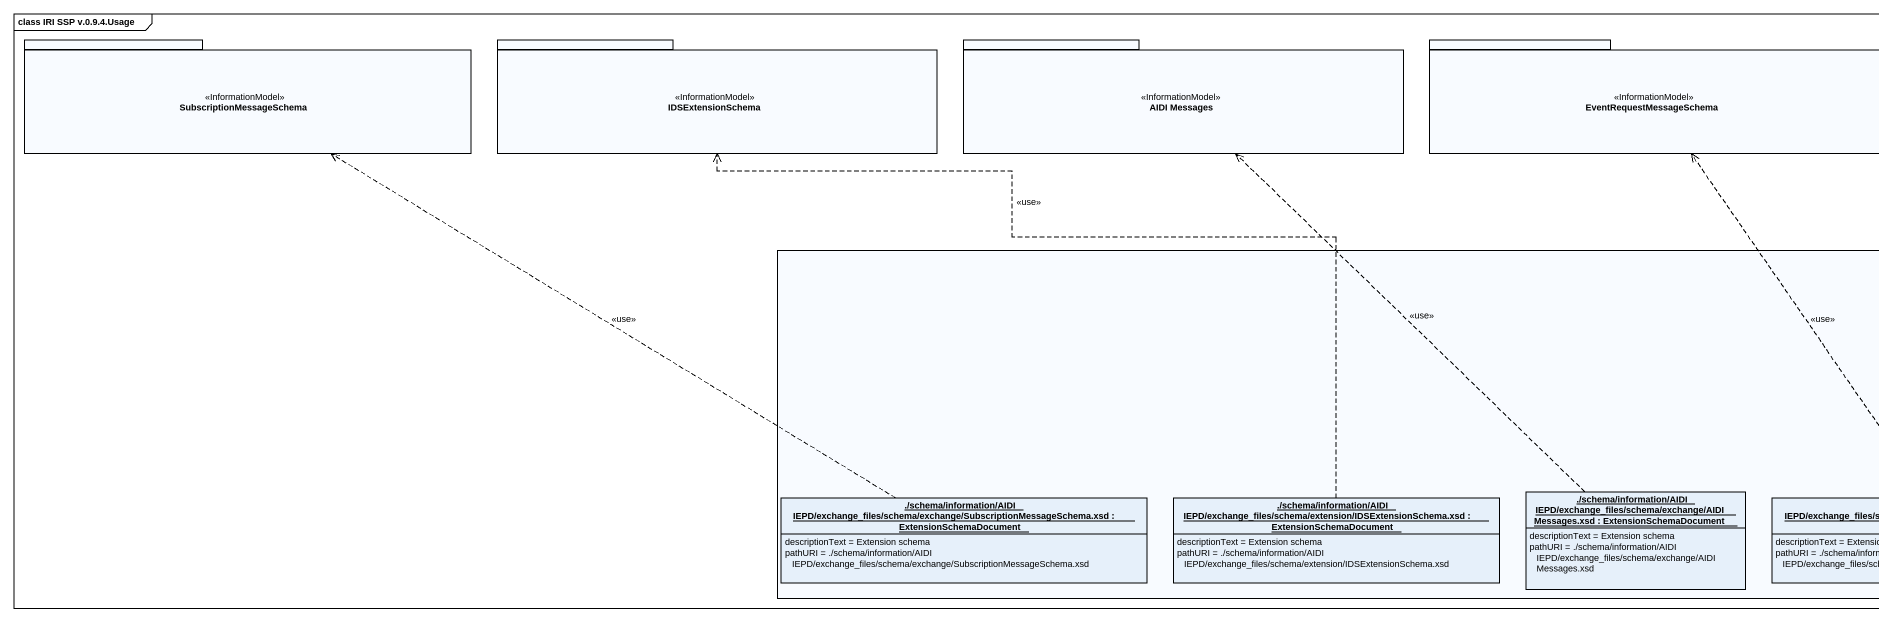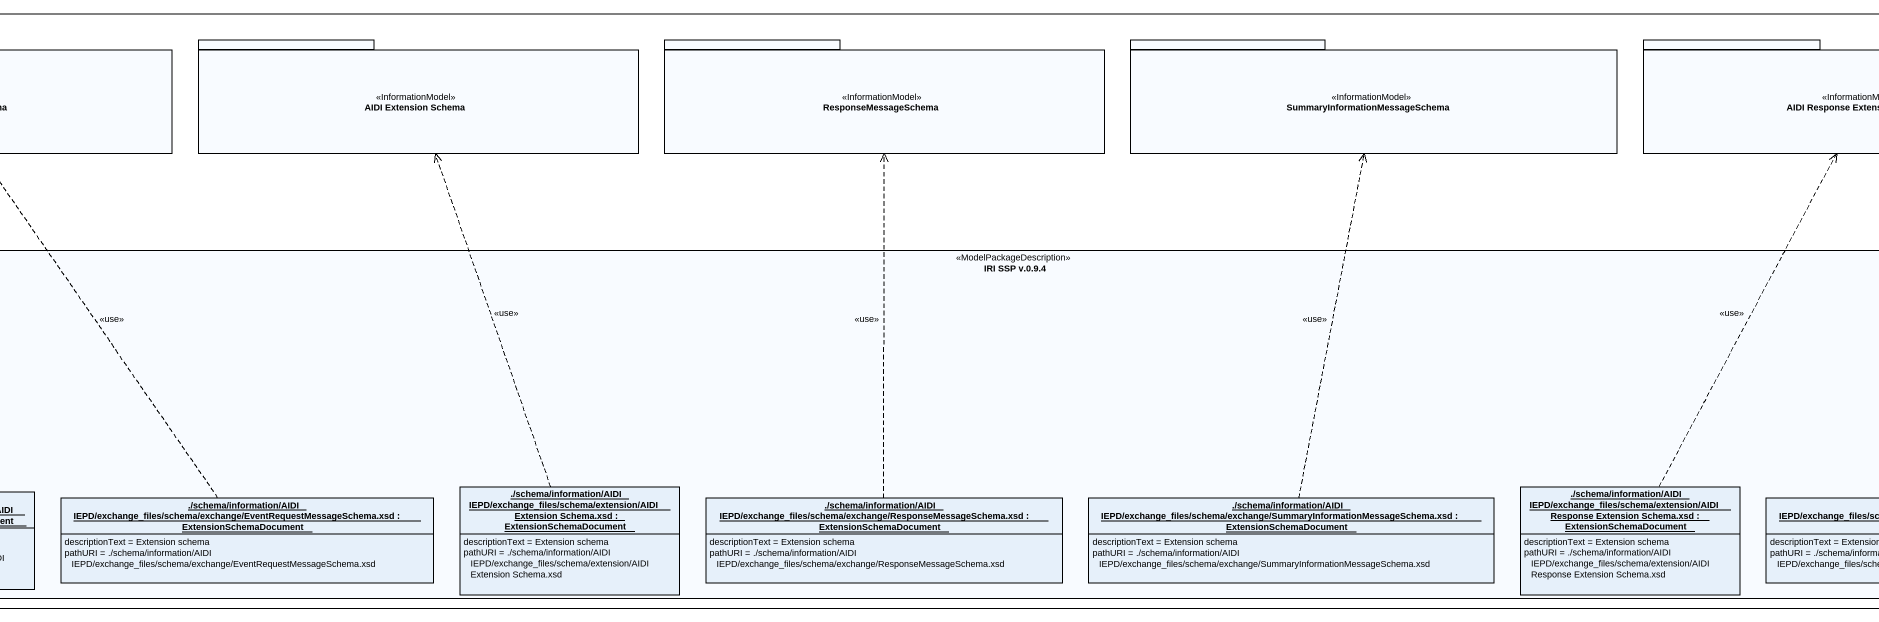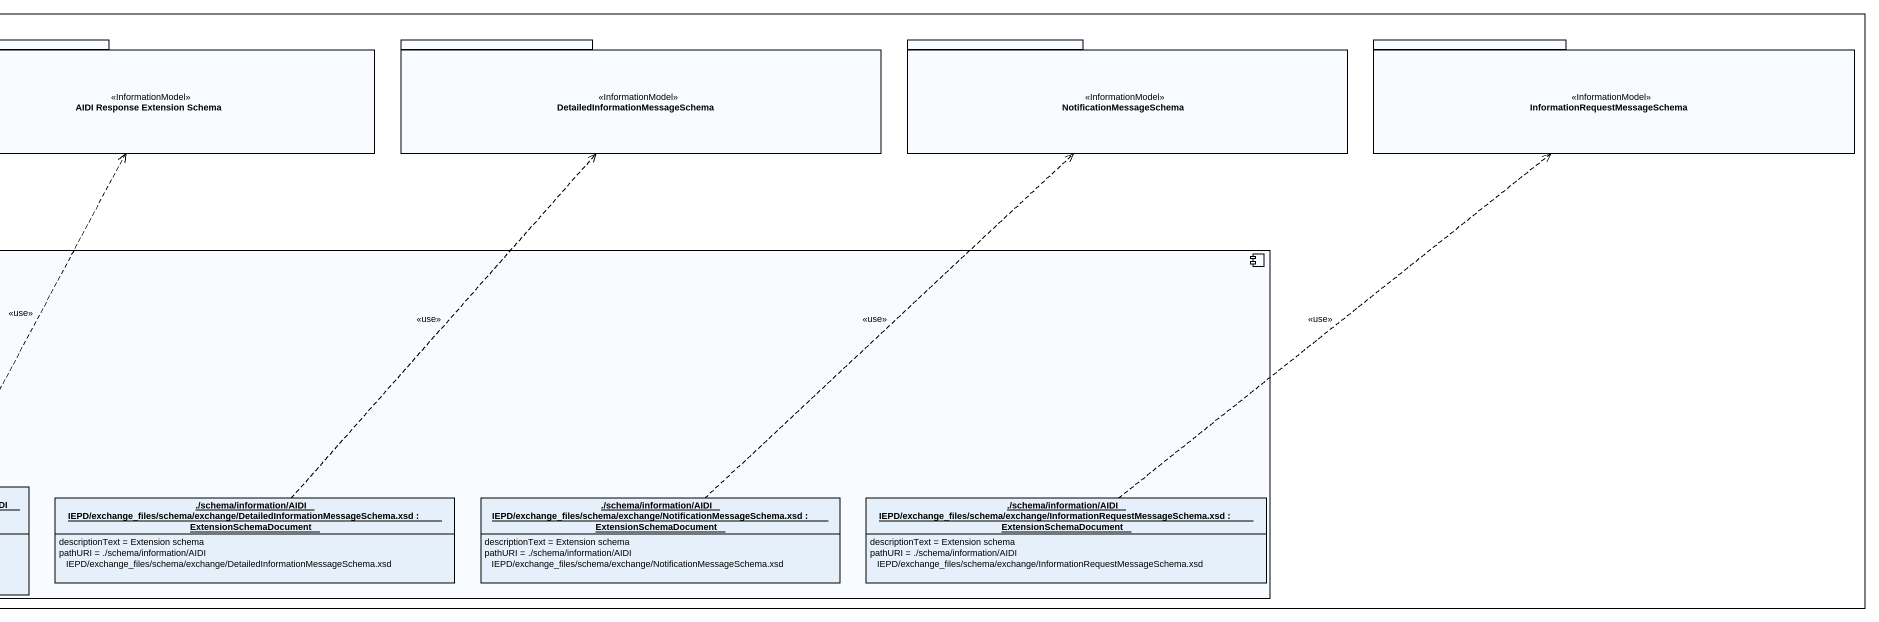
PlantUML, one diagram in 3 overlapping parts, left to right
@startuml
mainframe class IRI SSP v.0.9.4.Usage
hide circle
hide empty members
package SubscriptionMessageSchema <<InformationModel>> {
}
package IDSExtensionSchema <<InformationModel>> {
}
package "AIDI Messages" as AIDI_Messages <<InformationModel>> {
}
package EventRequestMessageSchema <<InformationModel>> {
}
package "AIDI Extension Schema" as AIDI_Extension_Schema <<InformationModel>> {
}
package ResponseMessageSchema <<InformationModel>> {
}
package "SummaryInformationMessageSchema" as SummaryInformationMessageSch <<InformationModel>> {
}
package "AIDI Response Extension Schema" as AIDI_Response_Extension <<InformationModel>> {
}
package "DetailedInformationMessageSchema" as DetailedInformationMessageSc <<InformationModel>> {
}
package NotificationMessageSchema <<InformationModel>> {
}
package "InformationRequestMessageSchema" as InformationRequestMessageSch <<InformationModel>> {
}
component "IRI SSP v.0.9.4" as IRI_SSP_v_0_9_4 <<ModelPackageDescription>> {
  object "./schema/information/AIDI IEPD/exchange_files/schema/exchange/SubscriptionMessageSchema.xsd : ExtensionSchemaDocument" as schema_information_AIDI {
    descriptionText = Extension schema
    pathURI = ./schema/information/AIDI IEPD/exchange_files/schema/exchange/SubscriptionMessageSchema.xsd
  }
  object "./schema/information/AIDI IEPD/exchange_files/schema/extension/IDSExtensionSchema.xsd : ExtensionSchemaDocument" as schema_information_AIDI_2 {
    descriptionText = Extension schema
    pathURI = ./schema/information/AIDI IEPD/exchange_files/schema/extension/IDSExtensionSchema.xsd
  }
  object "./schema/information/AIDI IEPD/exchange_files/schema/exchange/AIDI Messages.xsd : ExtensionSchemaDocument" as schema_information_AIDI_3 {
    descriptionText = Extension schema
    pathURI = ./schema/information/AIDI IEPD/exchange_files/schema/exchange/AIDI Messages.xsd
  }
  object "./schema/information/AIDI IEPD/exchange_files/schema/exchange/EventRequestMessageSchema.xsd : ExtensionSchemaDocument" as schema_information_AIDI_4 {
    descriptionText = Extension schema
    pathURI = ./schema/information/AIDI IEPD/exchange_files/schema/exchange/EventRequestMessageSchema.xsd
  }
  object "./schema/information/AIDI IEPD/exchange_files/schema/extension/AIDI Extension Schema.xsd : ExtensionSchemaDocument" as schema_information_AIDI_5 {
    descriptionText = Extension schema
    pathURI = ./schema/information/AIDI IEPD/exchange_files/schema/extension/AIDI Extension Schema.xsd
  }
  object "./schema/information/AIDI IEPD/exchange_files/schema/exchange/ResponseMessageSchema.xsd : ExtensionSchemaDocument" as schema_information_AIDI_6 {
    descriptionText = Extension schema
    pathURI = ./schema/information/AIDI IEPD/exchange_files/schema/exchange/ResponseMessageSchema.xsd
  }
  object "./schema/information/AIDI IEPD/exchange_files/schema/exchange/SummaryInformationMessageSchema.xsd : ExtensionSchemaDocument" as schema_information_AIDI_7 {
    descriptionText = Extension schema
    pathURI = ./schema/information/AIDI IEPD/exchange_files/schema/exchange/SummaryInformationMessageSchema.xsd
  }
  object "./schema/information/AIDI IEPD/exchange_files/schema/extension/AIDI Response Extension Schema.xsd : ExtensionSchemaDocument" as schema_information_AIDI_8 {
    descriptionText = Extension schema
    pathURI = ./schema/information/AIDI IEPD/exchange_files/schema/extension/AIDI Response Extension Schema.xsd
  }
  object "./schema/information/AIDI IEPD/exchange_files/schema/exchange/DetailedInformationMessageSchema.xsd : ExtensionSchemaDocument" as schema_information_AIDI_9 {
    descriptionText = Extension schema
    pathURI = ./schema/information/AIDI IEPD/exchange_files/schema/exchange/DetailedInformationMessageSchema.xsd
  }
  object "./schema/information/AIDI IEPD/exchange_files/schema/exchange/NotificationMessageSchema.xsd : ExtensionSchemaDocument" as schema_information_AIDI_10 {
    descriptionText = Extension schema
    pathURI = ./schema/information/AIDI IEPD/exchange_files/schema/exchange/NotificationMessageSchema.xsd
  }
  object "./schema/information/AIDI IEPD/exchange_files/schema/exchange/InformationRequestMessageSchema.xsd : ExtensionSchemaDocument" as schema_information_AIDI_11 {
    descriptionText = Extension schema
    pathURI = ./schema/information/AIDI IEPD/exchange_files/schema/exchange/InformationRequestMessageSchema.xsd
  }
}
schema_information_AIDI .up.> SubscriptionMessageSchema : <<use>>
schema_information_AIDI_2 .up.> IDSExtensionSchema : <<use>>
schema_information_AIDI_3 .up.> AIDI_Messages : <<use>>
schema_information_AIDI_4 .up.> EventRequestMessageSchema : <<use>>
schema_information_AIDI_5 .up.> AIDI_Extension_Schema : <<use>>
schema_information_AIDI_6 .up.> ResponseMessageSchema : <<use>>
schema_information_AIDI_7 .up.> SummaryInformationMessageSch : <<use>>
schema_information_AIDI_8 .up.> AIDI_Response_Extension : <<use>>
schema_information_AIDI_9 .up.> DetailedInformationMessageSc : <<use>>
schema_information_AIDI_10 .up.> NotificationMessageSchema : <<use>>
schema_information_AIDI_11 .up.> InformationRequestMessageSch : <<use>>
@enduml
